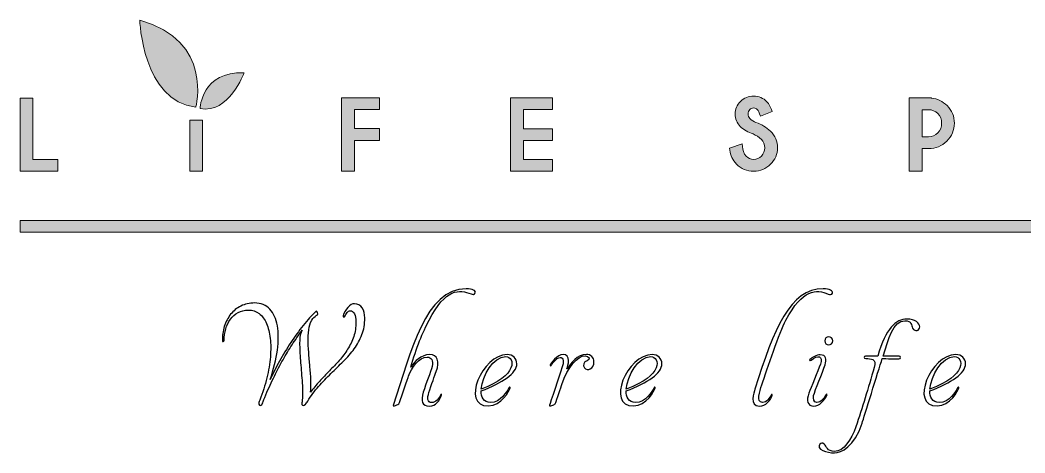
# Model space of a CAD drawing. Header units: millimetres. Extents: x 144517 to 159919, y -31393 to -20504.
# Drawn here: x 158096 to 158797, y -30423 to -30121 of the extents above; entities that cross this region are included whole.
import ezdxf

# ---------------------------------------------------------------- set-up
doc = ezdxf.new("R2010")
doc.units = ezdxf.units.MM
doc.header["$MEASUREMENT"] = 0
doc.layers.add('A - SHEET', color=7, linetype='Continuous', lineweight=9)
doc.layers.add('Layer 1', color=7, linetype='Continuous')

# ---------------------------------------------------------------- blocks, each defined once
blk = doc.blocks.new('agdsggad')
h = blk.add_hatch(color=3)
h.dxf.hatch_style = 1
edge = h.paths.add_edge_path()
edge.add_spline(control_points=[(213.29, 343.19), (212.69, 343.4), (212.07, 343.59), (211.43, 343.77), (211.43, 343.77), (212.22, 321.28), (226.99, 319.52)], knot_values=[0.968741, 0.968741, 0.968741, 0.968741, 1, 1, 1, 2, 2, 2, 2], degree=3, periodic=0)
edge.add_spline(control_points=[(226.99, 319.52), (226.99, 319.52), (227.07, 319.8), (227.17, 320.32)], knot_values=[0, 0, 0, 0, 0.125007, 0.125007, 0.125007, 0.125007], degree=3, periodic=0)
edge.add_spline(control_points=[(227.17, 320.32), (227.27, 320.84), (227.39, 321.58), (227.47, 322.5)], knot_values=[0.125007, 0.125007, 0.125007, 0.125007, 0.250005, 0.250005, 0.250005, 0.250005], degree=3, periodic=0)
edge.add_spline(control_points=[(227.47, 322.5), (227.51, 322.95), (227.54, 323.45), (227.55, 323.98)], knot_values=[0.250005, 0.250005, 0.250005, 0.250005, 0.312504, 0.312504, 0.312504, 0.312504], degree=3, periodic=0)
edge.add_spline(control_points=[(227.55, 323.98), (227.57, 325.05), (227.52, 326.25), (227.34, 327.52)], knot_values=[0.312504, 0.312504, 0.312504, 0.312504, 0.437501, 0.437501, 0.437501, 0.437501], degree=3, periodic=0)
edge.add_spline(control_points=[(227.34, 327.52), (227.2, 328.48), (227, 329.48), (226.69, 330.49)], knot_values=[0.437501, 0.437501, 0.437501, 0.437501, 0.531249, 0.531249, 0.531249, 0.531249], degree=3, periodic=0)
edge.add_spline(control_points=[(226.69, 330.49), (226.48, 331.17), (226.23, 331.86), (225.93, 332.54)], knot_values=[0.531249, 0.531249, 0.531249, 0.531249, 0.593748, 0.593748, 0.593748, 0.593748], degree=3, periodic=0)
edge.add_spline(control_points=[(225.93, 332.54), (225.63, 333.22), (225.28, 333.91), (224.86, 334.59)], knot_values=[0.593748, 0.593748, 0.593748, 0.593748, 0.656247, 0.656247, 0.656247, 0.656247], degree=3, periodic=0)
edge.add_spline(control_points=[(224.86, 334.59), (224.45, 335.26), (223.98, 335.93), (223.44, 336.58)], knot_values=[0.656247, 0.656247, 0.656247, 0.656247, 0.718746, 0.718746, 0.718746, 0.718746], degree=3, periodic=0)
edge.add_spline(control_points=[(223.44, 336.58), (222.9, 337.24), (222.3, 337.88), (221.62, 338.49)], knot_values=[0.718746, 0.718746, 0.718746, 0.718746, 0.781244, 0.781244, 0.781244, 0.781244], degree=3, periodic=0)
edge.add_spline(control_points=[(221.62, 338.49), (220.94, 339.11), (220.18, 339.7), (219.35, 340.26)], knot_values=[0.781244, 0.781244, 0.781244, 0.781244, 0.843743, 0.843743, 0.843743, 0.843743], degree=3, periodic=0)
edge.add_spline(control_points=[(219.35, 340.26), (218.51, 340.82), (217.6, 341.35), (216.59, 341.84)], knot_values=[0.843743, 0.843743, 0.843743, 0.843743, 0.906242, 0.906242, 0.906242, 0.906242], degree=3, periodic=0)
edge.add_spline(control_points=[(216.59, 341.84), (215.58, 342.33), (214.48, 342.79), (213.29, 343.19)], knot_values=[0.906242, 0.906242, 0.906242, 0.906242, 0.968741, 0.968741, 0.968741, 0.968741], degree=3, periodic=0)
edge = h.paths.add_edge_path()
edge.add_spline(control_points=[(232.95, 327.44), (232.56, 327.19), (232.2, 326.92), (231.87, 326.64)], knot_values=[0.656247, 0.656247, 0.656247, 0.656247, 0.718746, 0.718746, 0.718746, 0.718746], degree=3, periodic=0)
edge.add_spline(control_points=[(231.87, 326.64), (231.54, 326.36), (231.24, 326.07), (230.96, 325.76)], knot_values=[0.593748, 0.593748, 0.593748, 0.593748, 0.656247, 0.656247, 0.656247, 0.656247], degree=3, periodic=0)
edge.add_spline(control_points=[(230.96, 325.76), (230.69, 325.46), (230.44, 325.15), (230.22, 324.83)], knot_values=[0.531249, 0.531249, 0.531249, 0.531249, 0.593748, 0.593748, 0.593748, 0.593748], degree=3, periodic=0)
edge.add_spline(control_points=[(230.22, 324.83), (229.89, 324.36), (229.61, 323.87), (229.37, 323.4)], knot_values=[0.437501, 0.437501, 0.437501, 0.437501, 0.531249, 0.531249, 0.531249, 0.531249], degree=3, periodic=0)
edge.add_spline(control_points=[(229.37, 323.4), (229.06, 322.77), (228.83, 322.15), (228.66, 321.59)], knot_values=[0.312504, 0.312504, 0.312504, 0.312504, 0.437501, 0.437501, 0.437501, 0.437501], degree=3, periodic=0)
edge.add_spline(control_points=[(228.66, 321.59), (228.57, 321.32), (228.5, 321.05), (228.44, 320.81)], knot_values=[0.250005, 0.250005, 0.250005, 0.250005, 0.312504, 0.312504, 0.312504, 0.312504], degree=3, periodic=0)
edge.add_spline(control_points=[(228.44, 320.81), (228.33, 320.32), (228.26, 319.92), (228.22, 319.63)], knot_values=[0.125007, 0.125007, 0.125007, 0.125007, 0.250005, 0.250005, 0.250005, 0.250005], degree=3, periodic=0)
edge.add_spline(control_points=[(228.22, 319.63), (228.19, 319.34), (228.18, 319.18), (228.18, 319.18)], knot_values=[0, 0, 0, 0, 0.125007, 0.125007, 0.125007, 0.125007], degree=3, periodic=0)
edge.add_spline(control_points=[(228.18, 319.18), (236.16, 317.56), (240.43, 329.11), (240.43, 329.11), (240.06, 329.13), (239.71, 329.14), (239.36, 329.13)], knot_values=[0.968741, 0.968741, 0.968741, 0.968741, 1.968741, 1.968741, 1.968741, 2, 2, 2, 2], degree=3, periodic=0)
edge.add_spline(control_points=[(239.36, 329.13), (238.67, 329.13), (238.02, 329.08), (237.41, 329)], knot_values=[0.906242, 0.906242, 0.906242, 0.906242, 0.968741, 0.968741, 0.968741, 0.968741], degree=3, periodic=0)
edge.add_spline(control_points=[(237.41, 329), (236.81, 328.91), (236.24, 328.79), (235.71, 328.65)], knot_values=[0.843743, 0.843743, 0.843743, 0.843743, 0.906242, 0.906242, 0.906242, 0.906242], degree=3, periodic=0)
edge.add_spline(control_points=[(235.71, 328.65), (235.18, 328.5), (234.69, 328.32), (234.23, 328.12)], knot_values=[0.781244, 0.781244, 0.781244, 0.781244, 0.843743, 0.843743, 0.843743, 0.843743], degree=3, periodic=0)
edge.add_spline(control_points=[(234.23, 328.12), (233.77, 327.91), (233.34, 327.68), (232.95, 327.44)], knot_values=[0.718746, 0.718746, 0.718746, 0.718746, 0.781244, 0.781244, 0.781244, 0.781244], degree=3, periodic=0)
at = {"layer": 'Layer 1', "true_color": 0x404041}
for points in [[(181.75, 305), (188.65, 305), (188.65, 301.77), (178.2, 301.77), (178.2, 322.1), (181.75, 322.1)], [(271.09, 318.87), (271.09, 313.59), (277.99, 313.59), (277.99, 310.32), (271.09, 310.32), (271.09, 301.77), (267.51, 301.77), (267.51, 322.14), (277.99, 322.14), (277.99, 318.87)], [(318.01, 318.87), (318.01, 313.55), (326.05, 313.55), (326.05, 310.32), (318.01, 310.32), (318.01, 305), (326.05, 305), (326.05, 301.77), (314.46, 301.77), (314.46, 322.11), (326.05, 322.11), (326.05, 318.87)], [(228.86, 301.77), (225.31, 301.77), (225.31, 315.98), (228.86, 315.98)], [(632.5, 284.77), (178.2, 284.77), (178.2, 288.07), (632.5, 288.07)]]:
    blk.add_hatch(color=250, dxfattribs=at).paths.add_polyline_path(points)
h = blk.add_hatch(color=250, dxfattribs=at)
edge = h.paths.add_edge_path()
edge.add_spline(control_points=[(379.85, 305.94), (379.17, 306.61), (378.93, 307.72), (378.83, 308.63)], knot_values=[24, 24, 24, 24, 25, 25, 25, 25], degree=3, periodic=0)
edge.add_spline(control_points=[(378.83, 308.63), (378.83, 308.63), (378.76, 309.39), (378.76, 309.39), (378.76, 309.39), (377.88, 309.08), (377.01, 308.76)], knot_values=[22.5, 22.5, 22.5, 22.5, 23.5, 23.5, 23.5, 24, 24, 24, 24], degree=3, periodic=0)
edge.add_spline(control_points=[(377.01, 308.76), (376.13, 308.44), (375.26, 308.12), (375.26, 308.12), (375.26, 308.12), (375.27, 308), (375.29, 307.88)], knot_values=[21.5, 21.5, 21.5, 21.5, 22, 22, 22, 22.5, 22.5, 22.5, 22.5], degree=3, periodic=0)
edge.add_spline(control_points=[(375.29, 307.88), (375.31, 307.76), (375.33, 307.64), (375.33, 307.64), (375.54, 306.15), (376.13, 304.82), (377.2, 303.75)], knot_values=[20, 20, 20, 20, 20.5, 20.5, 20.5, 21.5, 21.5, 21.5, 21.5], degree=3, periodic=0)
edge.add_spline(control_points=[(377.2, 303.75), (378.51, 302.43), (380.1, 301.77), (381.96, 301.77)], knot_values=[19, 19, 19, 19, 20, 20, 20, 20], degree=3, periodic=0)
edge.add_spline(control_points=[(381.96, 301.77), (383.79, 301.77), (385.39, 302.4), (386.69, 303.7)], knot_values=[18, 18, 18, 18, 19, 19, 19, 19], degree=3, periodic=0)
edge.add_spline(control_points=[(386.69, 303.7), (387.95, 304.96), (388.61, 306.49), (388.61, 308.28)], knot_values=[17, 17, 17, 17, 18, 18, 18, 18], degree=3, periodic=0)
edge.add_spline(control_points=[(388.61, 308.28), (388.61, 310.07), (387.93, 311.6), (386.67, 312.86)], knot_values=[16, 16, 16, 16, 17, 17, 17, 17], degree=3, periodic=0)
edge.add_spline(control_points=[(386.67, 312.86), (385.52, 314), (384.15, 314.79), (382.62, 315.29)], knot_values=[15, 15, 15, 15, 16, 16, 16, 16], degree=3, periodic=0)
edge.add_spline(control_points=[(380.92, 316.39), (380.59, 316.74), (380.44, 317.15), (380.44, 317.64)], knot_values=[13, 13, 13, 13, 14, 14, 14, 14], degree=3, periodic=0)
edge.add_spline(control_points=[(380.44, 317.64), (380.44, 318.12), (380.57, 318.53), (380.91, 318.87)], knot_values=[12, 12, 12, 12, 13, 13, 13, 13], degree=3, periodic=0)
edge.add_spline(control_points=[(381.96, 319.34), (382.39, 319.34), (382.73, 319.15), (383.03, 318.85)], knot_values=[10, 10, 10, 10, 11, 11, 11, 11], degree=3, periodic=0)
edge.add_spline(control_points=[(383.03, 318.85), (383.25, 318.63), (383.51, 317.95), (383.62, 317.66)], knot_values=[9, 9, 9, 9, 10, 10, 10, 10], degree=3, periodic=0)
edge.add_spline(control_points=[(383.62, 317.66), (383.62, 317.66), (383.83, 317.09), (383.83, 317.09), (383.83, 317.09), (384.64, 317.41), (385.45, 317.73)], knot_values=[7.5, 7.5, 7.5, 7.5, 8.5, 8.5, 8.5, 9, 9, 9, 9], degree=3, periodic=0)
edge.add_spline(control_points=[(385.45, 317.73), (386.27, 318.04), (387.08, 318.36), (387.08, 318.36), (387.08, 318.36), (387.04, 318.49), (386.99, 318.62)], knot_values=[6.5, 6.5, 6.5, 6.5, 7, 7, 7, 7.5, 7.5, 7.5, 7.5], degree=3, periodic=0)
edge.add_spline(control_points=[(386.99, 318.62), (386.95, 318.76), (386.91, 318.89), (386.91, 318.89), (386.65, 319.7), (386.26, 320.48), (385.65, 321.08)], knot_values=[5, 5, 5, 5, 5.5, 5.5, 5.5, 6.5, 6.5, 6.5, 6.5], degree=3, periodic=0)
edge.add_spline(control_points=[(385.65, 321.08), (384.63, 322.09), (383.39, 322.61), (381.96, 322.61)], knot_values=[4, 4, 4, 4, 5, 5, 5, 5], degree=3, periodic=0)
edge.add_spline(control_points=[(381.96, 322.61), (380.54, 322.61), (379.3, 322.12), (378.3, 321.11)], knot_values=[3, 3, 3, 3, 4, 4, 4, 4], degree=3, periodic=0)
edge.add_spline(control_points=[(378.3, 321.11), (377.35, 320.15), (376.83, 319), (376.83, 317.64)], knot_values=[2, 2, 2, 2, 3, 3, 3, 3], degree=3, periodic=0)
edge.add_spline(control_points=[(376.83, 317.64), (376.83, 316.3), (377.31, 315.14), (378.26, 314.19)], knot_values=[1, 1, 1, 1, 2, 2, 2, 2], degree=3, periodic=0)
edge.add_spline(control_points=[(378.26, 314.19), (379.24, 313.21), (380.48, 312.55), (381.79, 312.12)], knot_values=[0, 0, 0, 0, 1, 1, 1, 1], degree=3, periodic=0)
edge.add_spline(control_points=[(381.79, 312.12), (382.67, 311.75), (383.46, 311.24), (384.14, 310.56)], knot_values=[29, 29, 29, 29, 30, 30, 30, 30], degree=3, periodic=0)
edge.add_spline(control_points=[(384.14, 310.56), (384.77, 309.93), (385.05, 309.16), (385.05, 308.28)], knot_values=[28, 28, 28, 28, 29, 29, 29, 29], degree=3, periodic=0)
edge.add_spline(control_points=[(385.05, 308.28), (385.05, 307.37), (384.76, 306.61), (384.12, 305.97)], knot_values=[27, 27, 27, 27, 28, 28, 28, 28], degree=3, periodic=0)
edge.add_spline(control_points=[(384.12, 305.97), (383.52, 305.37), (382.82, 305.05), (381.96, 305.05)], knot_values=[26, 26, 26, 26, 27, 27, 27, 27], degree=3, periodic=0)
edge.add_spline(control_points=[(381.96, 305.05), (381.13, 305.05), (380.44, 305.35), (379.85, 305.94)], knot_values=[25, 25, 25, 25, 26, 26, 26, 26], degree=3, periodic=0)
h = blk.add_hatch(color=250, dxfattribs=at)
edge = h.paths.add_edge_path()
edge.add_spline(control_points=[(428.76, 308.05), (428.76, 308.05), (428.76, 301.77), (428.76, 301.77), (428.76, 301.77), (425.2, 301.77), (425.2, 301.77), (425.2, 301.77), (425.2, 322.11), (425.2, 322.11), (425.2, 322.11), (431.31, 322.11), (431.31, 322.11), (431.31, 322.11), (431.34, 322.1), (431.34, 322.1), (433.02, 321.88), (434.49, 321.19), (435.69, 319.99), (437.03, 318.64), (437.73, 317), (437.73, 315.09), (437.73, 313.16), (437.02, 311.51), (435.66, 310.14), (434.26, 308.73), (432.54, 308.05), (430.56, 308.05), (430.56, 308.05), (428.76, 308.05), (428.76, 308.05)], knot_values=[0, 0, 0, 0, 1, 1, 1, 2, 2, 2, 3, 3, 3, 4, 4, 4, 5, 5, 5, 6, 6, 6, 7, 7, 7, 8, 8, 8, 9, 9, 9, 10, 10, 10, 10], degree=3, periodic=0)
edge = h.paths.add_edge_path()
edge.add_spline(control_points=[(428.76, 318.86), (428.76, 318.86), (428.76, 311.3), (428.76, 311.3), (428.76, 311.3), (430.56, 311.3), (430.56, 311.3), (431.56, 311.3), (432.39, 311.68), (433.09, 312.38), (433.85, 313.13), (434.18, 314.03), (434.18, 315.09), (434.18, 316.14), (433.85, 317.04), (433.09, 317.78), (432.39, 318.48), (431.56, 318.86), (430.56, 318.86), (430.56, 318.86), (428.76, 318.86), (428.76, 318.86)], knot_values=[0, 0, 0, 0, 1, 1, 1, 2, 2, 2, 3, 3, 3, 4, 4, 4, 5, 5, 5, 6, 6, 6, 7, 7, 7, 7], degree=3, periodic=0)
at = {"layer": 'Layer 1', "lineweight": 0}
for points in [[(181.75, 305), (188.65, 305), (188.65, 301.77), (178.2, 301.77), (178.2, 322.1), (181.75, 322.1), (181.75, 305)], [(271.09, 318.87), (271.09, 313.59), (277.99, 313.59), (277.99, 310.32), (271.09, 310.32), (271.09, 301.77), (267.51, 301.77), (267.51, 322.14), (277.99, 322.14), (277.99, 318.87), (271.09, 318.87)], [(318.01, 318.87), (318.01, 313.55), (326.05, 313.55), (326.05, 310.32), (318.01, 310.32), (318.01, 305), (326.05, 305), (326.05, 301.77), (314.46, 301.77), (314.46, 322.11), (326.05, 322.11), (326.05, 318.87), (318.01, 318.87)], [(228.86, 301.77), (225.31, 301.77), (225.31, 315.98), (228.86, 315.98), (228.86, 301.77)], [(632.5, 284.77), (178.2, 284.77), (178.2, 288.07), (632.5, 288.07), (632.5, 284.77)]]:
    blk.add_lwpolyline(points, dxfattribs=at)
for points, knots in [([(226.99, 319.52), (226.99, 319.52), (232.1, 338.01), (211.43, 343.77), (211.43, 343.77), (212.22, 321.28), (226.99, 319.52)], [0, 0, 0, 0, 1, 1, 1, 2, 2, 2, 2]), ([(228.18, 319.18), (228.18, 319.18), (228.7, 329.66), (240.43, 329.11), (240.43, 329.11), (236.16, 317.56), (228.18, 319.18)], [0, 0, 0, 0, 1, 1, 1, 2, 2, 2, 2]), ([(381.79, 312.12), (380.48, 312.55), (379.24, 313.21), (378.26, 314.19), (377.31, 315.14), (376.83, 316.3), (376.83, 317.64), (376.83, 319), (377.35, 320.15), (378.3, 321.11), (379.3, 322.12), (380.54, 322.61), (381.96, 322.61), (383.39, 322.61), (384.63, 322.09), (385.65, 321.08), (386.26, 320.48), (386.65, 319.7), (386.91, 318.89), (386.91, 318.89), (387.08, 318.36), (387.08, 318.36), (387.08, 318.36), (383.83, 317.09), (383.83, 317.09), (383.83, 317.09), (383.62, 317.66), (383.62, 317.66), (383.51, 317.95), (383.25, 318.63), (383.03, 318.85), (382.73, 319.15), (382.39, 319.34), (381.96, 319.34), (381.54, 319.34), (381.2, 319.16), (380.91, 318.87), (380.57, 318.53), (380.44, 318.12), (380.44, 317.64), (380.44, 317.15), (380.59, 316.74), (380.92, 316.39), (381.4, 315.93), (382.02, 315.57), (382.62, 315.29), (384.15, 314.79), (385.52, 314), (386.67, 312.86), (387.93, 311.6), (388.61, 310.07), (388.61, 308.28), (388.61, 306.49), (387.95, 304.96), (386.69, 303.7), (385.39, 302.4), (383.79, 301.77), (381.96, 301.77), (380.1, 301.77), (378.51, 302.43), (377.2, 303.75), (376.13, 304.82), (375.54, 306.15), (375.33, 307.64), (375.33, 307.64), (375.26, 308.12), (375.26, 308.12), (375.26, 308.12), (378.76, 309.39), (378.76, 309.39), (378.76, 309.39), (378.83, 308.63), (378.83, 308.63), (378.93, 307.72), (379.17, 306.61), (379.85, 305.94), (380.44, 305.35), (381.13, 305.05), (381.96, 305.05), (382.82, 305.05), (383.52, 305.37), (384.12, 305.97), (384.76, 306.61), (385.05, 307.37), (385.05, 308.28), (385.05, 309.16), (384.77, 309.93), (384.14, 310.56), (383.46, 311.24), (382.67, 311.75), (381.79, 312.12)], [0, 0, 0, 0, 1, 1, 1, 2, 2, 2, 3, 3, 3, 4, 4, 4, 5, 5, 5, 6, 6, 6, 7, 7, 7, 8, 8, 8, 9, 9, 9, 10, 10, 10, 11, 11, 11, 12, 12, 12, 13, 13, 13, 14, 14, 14, 15, 15, 15, 16, 16, 16, 17, 17, 17, 18, 18, 18, 19, 19, 19, 20, 20, 20, 21, 21, 21, 22, 22, 22, 23, 23, 23, 24, 24, 24, 25, 25, 25, 26, 26, 26, 27, 27, 27, 28, 28, 28, 29, 29, 29, 30, 30, 30, 30]), ([(428.76, 308.05), (428.76, 308.05), (428.76, 301.77), (428.76, 301.77), (428.76, 301.77), (425.2, 301.77), (425.2, 301.77), (425.2, 301.77), (425.2, 322.11), (425.2, 322.11), (425.2, 322.11), (431.31, 322.11), (431.31, 322.11), (431.31, 322.11), (431.34, 322.1), (431.34, 322.1), (433.02, 321.88), (434.49, 321.19), (435.69, 319.99), (437.03, 318.64), (437.73, 317), (437.73, 315.09), (437.73, 313.16), (437.02, 311.51), (435.66, 310.14), (434.26, 308.73), (432.54, 308.05), (430.56, 308.05), (430.56, 308.05), (428.76, 308.05), (428.76, 308.05)], [0, 0, 0, 0, 1, 1, 1, 2, 2, 2, 3, 3, 3, 4, 4, 4, 5, 5, 5, 6, 6, 6, 7, 7, 7, 8, 8, 8, 9, 9, 9, 10, 10, 10, 10]), ([(428.76, 318.86), (428.76, 318.86), (428.76, 311.3), (428.76, 311.3), (428.76, 311.3), (430.56, 311.3), (430.56, 311.3), (431.56, 311.3), (432.39, 311.68), (433.09, 312.38), (433.85, 313.13), (434.18, 314.03), (434.18, 315.09), (434.18, 316.14), (433.85, 317.04), (433.09, 317.78), (432.39, 318.48), (431.56, 318.86), (430.56, 318.86), (430.56, 318.86), (428.76, 318.86), (428.76, 318.86)], [0, 0, 0, 0, 1, 1, 1, 2, 2, 2, 3, 3, 3, 4, 4, 4, 5, 5, 5, 6, 6, 6, 7, 7, 7, 7])]:
    blk.add_open_spline(points, degree=3, knots=knots, dxfattribs=at)
at = {"layer": 'Layer 1', "color": 250, "lineweight": 30, "true_color": 0x404041}
for points, knots in [([(281.85, 236.64), (286.77, 251.78), (290.89, 269.06), (302.1, 269.06), (303.88, 269.06), (304.87, 268.54), (304.65, 267.9), (304.49, 267.41), (303.91, 267.44), (303.47, 267.63), (300.29, 269), (296.38, 269.14), (291.8, 260.35), (290.09, 257.05), (288.23, 252.58), (286.74, 247.27), (286.74, 247.27), (286.83, 247.25), (286.83, 247.25), (287.79, 248.92), (289.57, 250.76), (292.02, 250.76), (294.08, 250.76), (294.9, 248.89), (293.8, 246.06), (293.42, 245.13), (292.46, 242.27), (291.77, 240.21), (291.28, 238.73), (291.28, 237.41), (292.51, 237.41), (293.61, 237.41), (294.6, 238.51), (295.07, 239.69), (295.15, 239.83), (295.37, 239.75), (295.29, 239.56), (294.85, 238.1), (293.67, 236.42), (291.91, 236.42), (289.9, 236.42), (289.46, 237.88), (290.2, 240.32), (290.95, 242.85), (292.26, 245.87), (292.62, 247.49), (293.01, 249.09), (292.43, 250.05), (291.3, 250.05), (289.05, 250.05), (286.85, 247.11), (286.08, 244.75), (285.92, 244.22), (284.24, 239.22), (283.58, 237.44), (283.47, 237.14), (283.28, 237), (283.12, 236.92), (282.87, 236.81), (282.13, 236.48), (282.05, 236.45), (281.94, 236.42), (281.8, 236.53), (281.85, 236.64)], [0, 0, 0, 0, 1, 1, 1, 2, 2, 2, 3, 3, 3, 4, 4, 4, 5, 5, 5, 6, 6, 6, 7, 7, 7, 8, 8, 8, 9, 9, 9, 10, 10, 10, 11, 11, 11, 12, 12, 12, 13, 13, 13, 14, 14, 14, 15, 15, 15, 16, 16, 16, 17, 17, 17, 18, 18, 18, 19, 19, 19, 20, 20, 20, 21, 21, 21, 21]), ([(281.85, 236.64), (286.77, 251.78), (290.89, 269.06), (302.1, 269.06), (303.88, 269.06), (304.87, 268.54), (304.65, 267.9), (304.49, 267.41), (303.91, 267.44), (303.47, 267.63), (300.29, 269), (296.38, 269.14), (291.8, 260.35), (290.09, 257.05), (288.23, 252.58), (286.74, 247.27), (286.74, 247.27), (286.83, 247.25), (286.83, 247.25), (287.79, 248.92), (289.57, 250.76), (292.02, 250.76), (294.08, 250.76), (294.9, 248.89), (293.8, 246.06), (293.42, 245.13), (292.46, 242.27), (291.77, 240.21), (291.28, 238.73), (291.28, 237.41), (292.51, 237.41), (293.61, 237.41), (294.6, 238.51), (295.07, 239.69), (295.15, 239.83), (295.37, 239.75), (295.29, 239.56), (294.85, 238.1), (293.67, 236.42), (291.91, 236.42), (289.9, 236.42), (289.46, 237.88), (290.2, 240.32), (290.95, 242.85), (292.26, 245.87), (292.62, 247.49), (293.01, 249.09), (292.43, 250.05), (291.3, 250.05), (289.05, 250.05), (286.85, 247.11), (286.08, 244.75), (285.92, 244.22), (284.24, 239.22), (283.58, 237.44), (283.47, 237.14), (283.28, 237), (283.12, 236.92), (282.87, 236.81), (282.13, 236.48), (282.05, 236.45), (281.94, 236.42), (281.8, 236.53), (281.85, 236.64)], [0, 0, 0, 0, 1, 1, 1, 2, 2, 2, 3, 3, 3, 4, 4, 4, 5, 5, 5, 6, 6, 6, 7, 7, 7, 8, 8, 8, 9, 9, 9, 10, 10, 10, 11, 11, 11, 12, 12, 12, 13, 13, 13, 14, 14, 14, 15, 15, 15, 16, 16, 16, 17, 17, 17, 18, 18, 18, 19, 19, 19, 20, 20, 20, 21, 21, 21, 21]), ([(401.26, 269.06), (403.04, 269.06), (404.06, 268.51), (403.84, 267.88), (403.68, 267.41), (403.1, 267.41), (402.66, 267.6), (399.44, 269), (395.54, 269.11), (390.93, 260.32), (389.17, 256.97), (385.68, 246.83), (384.23, 242.33), (383.65, 240.54), (382.58, 237.47), (384.45, 237.47), (385.57, 237.47), (386.4, 238.68), (386.92, 239.64), (387, 239.77), (387.19, 239.75), (387.14, 239.53), (386.64, 238.04), (385.27, 236.42), (383.6, 236.42), (380.66, 236.42), (382.06, 240.3), (382.3, 241.18), (387.58, 258.01), (392.11, 269.06), (401.26, 269.06)], [0, 0, 0, 0, 1, 1, 1, 2, 2, 2, 3, 3, 3, 4, 4, 4, 5, 5, 5, 6, 6, 6, 7, 7, 7, 8, 8, 8, 9, 9, 9, 10, 10, 10, 10]), ([(401.26, 269.06), (403.04, 269.06), (404.06, 268.51), (403.84, 267.88), (403.68, 267.41), (403.1, 267.41), (402.66, 267.6), (399.44, 269), (395.54, 269.11), (390.93, 260.32), (389.17, 256.97), (385.68, 246.83), (384.23, 242.33), (383.65, 240.54), (382.58, 237.47), (384.45, 237.47), (385.57, 237.47), (386.4, 238.68), (386.92, 239.64), (387, 239.77), (387.19, 239.75), (387.14, 239.53), (386.64, 238.04), (385.27, 236.42), (383.6, 236.42), (380.66, 236.42), (382.06, 240.3), (382.3, 241.18), (387.58, 258.01), (392.11, 269.06), (401.26, 269.06)], [0, 0, 0, 0, 1, 1, 1, 2, 2, 2, 3, 3, 3, 4, 4, 4, 5, 5, 5, 6, 6, 6, 7, 7, 7, 8, 8, 8, 9, 9, 9, 10, 10, 10, 10]), ([(256.6, 238.14), (256.72, 239.84), (256.69, 241.65), (256.53, 243.57), (256.37, 245.48), (256.22, 247.34), (256.07, 249.15), (255.93, 250.95), (255.85, 252.59), (255.85, 254.07), (255.85, 255.55), (256.09, 256.71), (256.56, 257.56), (255.56, 256.19), (254.63, 254.83), (253.77, 253.5), (252.9, 252.16), (252.06, 250.78), (251.24, 249.34), (250.42, 247.91), (249.62, 246.39), (248.84, 244.8), (248.07, 243.2), (247.27, 241.46), (246.45, 239.59), (246.01, 238.56), (245.72, 237.81), (245.59, 237.35), (245.46, 236.88), (245.26, 236.64), (245, 236.64), (244.76, 236.64), (244.61, 236.75), (244.54, 236.97), (244.46, 237.19), (244.54, 237.58), (244.78, 238.14), (245.6, 240.19), (246.26, 242.24), (246.76, 244.29), (247.25, 246.34), (247.58, 248.29), (247.72, 250.14), (247.87, 251.98), (247.85, 253.7), (247.68, 255.28), (247.5, 256.86), (247.16, 258.24), (246.65, 259.41), (246.13, 260.58), (245.46, 261.5), (244.62, 262.16), (243.79, 262.81), (242.8, 263.14), (241.66, 263.14), (240.54, 263.14), (239.57, 262.91), (238.73, 262.44), (237.9, 261.97), (237.2, 261.35), (236.63, 260.57), (236.05, 259.8), (235.62, 258.9), (235.33, 257.89), (235.04, 256.88), (234.89, 255.82), (234.89, 254.71), (234.83, 254.53), (234.74, 254.43), (234.6, 254.4), (234.47, 254.37), (234.41, 254.43), (234.41, 254.57), (234.35, 255.98), (234.52, 257.32), (234.93, 258.6), (235.34, 259.87), (235.93, 260.99), (236.69, 261.96), (237.45, 262.92), (238.4, 263.69), (239.53, 264.27), (240.65, 264.84), (241.92, 265.12), (243.33, 265.12), (245.14, 265.12), (246.57, 264.55), (247.61, 263.41), (248.65, 262.27), (249.34, 260.72), (249.68, 258.77), (250.01, 256.82), (250.01, 254.56), (249.66, 251.98), (249.3, 249.4), (248.63, 246.68), (247.63, 243.81), (248.43, 245.48), (249.3, 247.19), (250.27, 248.95), (251.24, 250.71), (252.27, 252.42), (253.37, 254.09), (254.47, 255.76), (255.62, 257.35), (256.82, 258.86), (258.02, 260.37), (259.24, 261.69), (260.47, 262.84), (260.61, 262.89), (260.73, 262.78), (260.82, 262.49), (260.91, 262.19), (260.89, 261.96), (260.78, 261.78), (260.31, 261.58), (259.9, 261.25), (259.55, 260.81), (259.05, 260.17), (258.7, 259.36), (258.51, 258.38), (258.32, 257.39), (258.22, 256.31), (258.2, 255.12), (258.19, 253.94), (258.24, 252.69), (258.36, 251.39), (258.48, 250.08), (258.59, 248.78), (258.71, 247.48), (258.83, 246.17), (258.91, 244.91), (258.97, 243.67), (259.03, 242.44), (259, 241.32), (258.89, 240.29), (259.62, 241.35), (260.44, 242.36), (261.35, 243.32), (262.25, 244.29), (263.18, 245.26), (264.12, 246.22), (265.05, 247.19), (265.96, 248.16), (266.84, 249.15), (267.72, 250.13), (268.5, 251.17), (269.19, 252.27), (269.88, 253.37), (270.44, 254.54), (270.86, 255.78), (271.29, 257.03), (271.5, 258.38), (271.5, 259.85), (271.5, 260.81), (271.36, 261.58), (271.08, 262.13), (270.8, 262.69), (270.41, 262.97), (269.92, 262.97), (269.56, 262.97), (269.26, 262.79), (269.02, 262.44), (268.77, 262.09), (268.52, 261.69), (268.29, 261.25), (268.2, 261.2), (268.12, 261.2), (268.03, 261.25), (267.94, 261.31), (267.9, 261.41), (267.9, 261.56), (268.22, 262.44), (268.68, 263.22), (269.28, 263.89), (269.88, 264.57), (270.47, 264.9), (271.06, 264.9), (272.03, 264.9), (272.75, 264.52), (273.23, 263.76), (273.72, 263), (273.96, 262.06), (273.96, 260.95), (273.96, 259.25), (273.69, 257.7), (273.15, 256.31), (272.6, 254.92), (271.89, 253.61), (271.02, 252.4), (270.14, 251.18), (269.13, 250.02), (268, 248.9), (266.88, 247.79), (265.73, 246.66), (264.56, 245.52), (263.38, 244.38), (262.23, 243.18), (261.11, 241.92), (259.98, 240.66), (258.97, 239.28), (258.09, 237.79), (257.86, 237.43), (257.65, 237.16), (257.46, 236.95), (257.27, 236.75), (257.05, 236.64), (256.82, 236.64), (256.67, 236.64), (256.58, 236.69), (256.53, 236.77), (256.49, 236.86), (256.47, 236.98), (256.47, 237.13), (256.47, 237.27), (256.49, 237.43), (256.53, 237.61), (256.58, 237.79), (256.6, 237.96), (256.6, 238.14)], [0, 0, 0, 0, 1, 1, 1, 2, 2, 2, 3, 3, 3, 4, 4, 4, 5, 5, 5, 6, 6, 6, 7, 7, 7, 8, 8, 8, 9, 9, 9, 10, 10, 10, 11, 11, 11, 12, 12, 12, 13, 13, 13, 14, 14, 14, 15, 15, 15, 16, 16, 16, 17, 17, 17, 18, 18, 18, 19, 19, 19, 20, 20, 20, 21, 21, 21, 22, 22, 22, 23, 23, 23, 24, 24, 24, 25, 25, 25, 26, 26, 26, 27, 27, 27, 28, 28, 28, 29, 29, 29, 30, 30, 30, 31, 31, 31, 32, 32, 32, 33, 33, 33, 34, 34, 34, 35, 35, 35, 36, 36, 36, 37, 37, 37, 38, 38, 38, 39, 39, 39, 40, 40, 40, 41, 41, 41, 42, 42, 42, 43, 43, 43, 44, 44, 44, 45, 45, 45, 46, 46, 46, 47, 47, 47, 48, 48, 48, 49, 49, 49, 50, 50, 50, 51, 51, 51, 52, 52, 52, 53, 53, 53, 54, 54, 54, 55, 55, 55, 56, 56, 56, 57, 57, 57, 58, 58, 58, 59, 59, 59, 60, 60, 60, 61, 61, 61, 62, 62, 62, 63, 63, 63, 64, 64, 64, 65, 65, 65, 66, 66, 66, 67, 67, 67, 68, 68, 68, 69, 69, 69, 70, 70, 70, 71, 71, 71, 72, 72, 72, 73, 73, 73, 73]), ([(256.6, 238.14), (256.72, 239.84), (256.69, 241.65), (256.53, 243.57), (256.37, 245.48), (256.22, 247.34), (256.07, 249.15), (255.93, 250.95), (255.85, 252.59), (255.85, 254.07), (255.85, 255.55), (256.09, 256.71), (256.56, 257.56), (255.56, 256.19), (254.63, 254.83), (253.77, 253.5), (252.9, 252.16), (252.06, 250.78), (251.24, 249.34), (250.42, 247.91), (249.62, 246.39), (248.84, 244.8), (248.07, 243.2), (247.27, 241.46), (246.45, 239.59), (246.01, 238.56), (245.72, 237.81), (245.59, 237.35), (245.46, 236.88), (245.26, 236.64), (245, 236.64), (244.76, 236.64), (244.61, 236.75), (244.54, 236.97), (244.46, 237.19), (244.54, 237.58), (244.78, 238.14), (245.6, 240.19), (246.26, 242.24), (246.76, 244.29), (247.25, 246.34), (247.58, 248.29), (247.72, 250.14), (247.87, 251.98), (247.85, 253.7), (247.68, 255.28), (247.5, 256.86), (247.16, 258.24), (246.65, 259.41), (246.13, 260.58), (245.46, 261.5), (244.62, 262.16), (243.79, 262.81), (242.8, 263.14), (241.66, 263.14), (240.54, 263.14), (239.57, 262.91), (238.73, 262.44), (237.9, 261.97), (237.2, 261.35), (236.63, 260.57), (236.05, 259.8), (235.62, 258.9), (235.33, 257.89), (235.04, 256.88), (234.89, 255.82), (234.89, 254.71), (234.83, 254.53), (234.74, 254.43), (234.6, 254.4), (234.47, 254.37), (234.41, 254.43), (234.41, 254.57), (234.35, 255.98), (234.52, 257.32), (234.93, 258.6), (235.34, 259.87), (235.93, 260.99), (236.69, 261.96), (237.45, 262.92), (238.4, 263.69), (239.53, 264.27), (240.65, 264.84), (241.92, 265.12), (243.33, 265.12), (245.14, 265.12), (246.57, 264.55), (247.61, 263.41), (248.65, 262.27), (249.34, 260.72), (249.68, 258.77), (250.01, 256.82), (250.01, 254.56), (249.66, 251.98), (249.3, 249.4), (248.63, 246.68), (247.63, 243.81), (248.43, 245.48), (249.3, 247.19), (250.27, 248.95), (251.24, 250.71), (252.27, 252.42), (253.37, 254.09), (254.47, 255.76), (255.62, 257.35), (256.82, 258.86), (258.02, 260.37), (259.24, 261.69), (260.47, 262.84), (260.61, 262.89), (260.73, 262.78), (260.82, 262.49), (260.91, 262.19), (260.89, 261.96), (260.78, 261.78), (260.31, 261.58), (259.9, 261.25), (259.55, 260.81), (259.05, 260.17), (258.7, 259.36), (258.51, 258.38), (258.32, 257.39), (258.22, 256.31), (258.2, 255.12), (258.19, 253.94), (258.24, 252.69), (258.36, 251.39), (258.48, 250.08), (258.59, 248.78), (258.71, 247.48), (258.83, 246.17), (258.91, 244.91), (258.97, 243.67), (259.03, 242.44), (259, 241.32), (258.89, 240.29), (259.62, 241.35), (260.44, 242.36), (261.35, 243.32), (262.25, 244.29), (263.18, 245.26), (264.12, 246.22), (265.05, 247.19), (265.96, 248.16), (266.84, 249.15), (267.72, 250.13), (268.5, 251.17), (269.19, 252.27), (269.88, 253.37), (270.44, 254.54), (270.86, 255.78), (271.29, 257.03), (271.5, 258.38), (271.5, 259.85), (271.5, 260.81), (271.36, 261.58), (271.08, 262.13), (270.8, 262.69), (270.41, 262.97), (269.92, 262.97), (269.56, 262.97), (269.26, 262.79), (269.02, 262.44), (268.77, 262.09), (268.52, 261.69), (268.29, 261.25), (268.2, 261.2), (268.12, 261.2), (268.03, 261.25), (267.94, 261.31), (267.9, 261.41), (267.9, 261.56), (268.22, 262.44), (268.68, 263.22), (269.28, 263.89), (269.88, 264.57), (270.47, 264.9), (271.06, 264.9), (272.03, 264.9), (272.75, 264.52), (273.23, 263.76), (273.72, 263), (273.96, 262.06), (273.96, 260.95), (273.96, 259.25), (273.69, 257.7), (273.15, 256.31), (272.6, 254.92), (271.89, 253.61), (271.02, 252.4), (270.14, 251.18), (269.13, 250.02), (268, 248.9), (266.88, 247.79), (265.73, 246.66), (264.56, 245.52), (263.38, 244.38), (262.23, 243.18), (261.11, 241.92), (259.98, 240.66), (258.97, 239.28), (258.09, 237.79), (257.86, 237.43), (257.65, 237.16), (257.46, 236.95), (257.27, 236.75), (257.05, 236.64), (256.82, 236.64), (256.67, 236.64), (256.58, 236.69), (256.53, 236.77), (256.49, 236.86), (256.47, 236.98), (256.47, 237.13), (256.47, 237.27), (256.49, 237.43), (256.53, 237.61), (256.58, 237.79), (256.6, 237.96), (256.6, 238.14)], [0, 0, 0, 0, 1, 1, 1, 2, 2, 2, 3, 3, 3, 4, 4, 4, 5, 5, 5, 6, 6, 6, 7, 7, 7, 8, 8, 8, 9, 9, 9, 10, 10, 10, 11, 11, 11, 12, 12, 12, 13, 13, 13, 14, 14, 14, 15, 15, 15, 16, 16, 16, 17, 17, 17, 18, 18, 18, 19, 19, 19, 20, 20, 20, 21, 21, 21, 22, 22, 22, 23, 23, 23, 24, 24, 24, 25, 25, 25, 26, 26, 26, 27, 27, 27, 28, 28, 28, 29, 29, 29, 30, 30, 30, 31, 31, 31, 32, 32, 32, 33, 33, 33, 34, 34, 34, 35, 35, 35, 36, 36, 36, 37, 37, 37, 38, 38, 38, 39, 39, 39, 40, 40, 40, 41, 41, 41, 42, 42, 42, 43, 43, 43, 44, 44, 44, 45, 45, 45, 46, 46, 46, 47, 47, 47, 48, 48, 48, 49, 49, 49, 50, 50, 50, 51, 51, 51, 52, 52, 52, 53, 53, 53, 54, 54, 54, 55, 55, 55, 56, 56, 56, 57, 57, 57, 58, 58, 58, 59, 59, 59, 60, 60, 60, 61, 61, 61, 62, 62, 62, 63, 63, 63, 64, 64, 64, 65, 65, 65, 66, 66, 66, 67, 67, 67, 68, 68, 68, 69, 69, 69, 70, 70, 70, 71, 71, 71, 72, 72, 72, 73, 73, 73, 73]), ([(412.11, 231.73), (410.02, 225.16), (406.28, 223.43), (404.39, 223.43), (402.36, 223.43), (399.17, 224.5), (400.38, 225.88), (400.6, 226.09), (401.06, 226.34), (401.56, 225.9), (402.25, 225.27), (402.36, 223.84), (404.47, 223.84), (406.94, 223.84), (409.14, 227.14), (410.35, 230.71), (412.16, 235.98), (413.73, 241.37), (415.49, 247.22), (416.2, 249.69), (414.52, 249.64), (413.12, 249.64), (412.41, 249.64), (412.55, 250.35), (413.07, 250.35), (413.07, 250.35), (416.42, 250.35), (416.42, 250.35), (418.75, 258.12), (421.42, 260.65), (424.55, 260.65), (426.89, 260.65), (428.01, 259.55), (428.09, 258.45), (428.12, 257.9), (427.71, 257.57), (427.35, 257.46), (426.97, 257.38), (426.39, 257.52), (426.14, 258.12), (425.84, 258.92), (425.9, 260.18), (424, 260.18), (420.73, 260.18), (419.41, 254.96), (417.93, 250.35), (417.93, 250.35), (422.35, 250.35), (422.35, 250.35), (422.96, 250.35), (422.88, 249.61), (422.3, 249.61), (421.97, 249.61), (418.48, 249.64), (417.68, 249.64), (416.58, 246.12), (412.6, 233.37), (412.11, 231.73)], [0, 0, 0, 0, 1, 1, 1, 2, 2, 2, 3, 3, 3, 4, 4, 4, 5, 5, 5, 6, 6, 6, 7, 7, 7, 8, 8, 8, 9, 9, 9, 10, 10, 10, 11, 11, 11, 12, 12, 12, 13, 13, 13, 14, 14, 14, 15, 15, 15, 16, 16, 16, 17, 17, 17, 18, 18, 18, 19, 19, 19, 19]), ([(412.11, 231.73), (410.02, 225.16), (406.28, 223.43), (404.39, 223.43), (402.36, 223.43), (399.17, 224.5), (400.38, 225.88), (400.6, 226.09), (401.06, 226.34), (401.56, 225.9), (402.25, 225.27), (402.36, 223.84), (404.47, 223.84), (406.94, 223.84), (409.14, 227.14), (410.35, 230.71), (412.16, 235.98), (413.73, 241.37), (415.49, 247.22), (416.2, 249.69), (414.52, 249.64), (413.12, 249.64), (412.41, 249.64), (412.55, 250.35), (413.07, 250.35), (413.07, 250.35), (416.42, 250.35), (416.42, 250.35), (418.75, 258.12), (421.42, 260.65), (424.55, 260.65), (426.89, 260.65), (428.01, 259.55), (428.09, 258.45), (428.12, 257.9), (427.71, 257.57), (427.35, 257.46), (426.97, 257.38), (426.39, 257.52), (426.14, 258.12), (425.84, 258.92), (425.9, 260.18), (424, 260.18), (420.73, 260.18), (419.41, 254.96), (417.93, 250.35), (417.93, 250.35), (422.35, 250.35), (422.35, 250.35), (422.96, 250.35), (422.88, 249.61), (422.3, 249.61), (421.97, 249.61), (418.48, 249.64), (417.68, 249.64), (416.58, 246.12), (412.6, 233.37), (412.11, 231.73)], [0, 0, 0, 0, 1, 1, 1, 2, 2, 2, 3, 3, 3, 4, 4, 4, 5, 5, 5, 6, 6, 6, 7, 7, 7, 8, 8, 8, 9, 9, 9, 10, 10, 10, 11, 11, 11, 12, 12, 12, 13, 13, 13, 14, 14, 14, 15, 15, 15, 16, 16, 16, 17, 17, 17, 18, 18, 18, 19, 19, 19, 19]), ([(401.7, 254.61), (401.7, 255.21), (402.22, 255.73), (402.82, 255.73), (403.46, 255.73), (403.95, 255.21), (403.95, 254.61), (403.95, 253.98), (403.46, 253.45), (402.82, 253.45), (402.22, 253.45), (401.7, 253.98), (401.7, 254.61)], [0, 0, 0, 0, 1, 1, 1, 2, 2, 2, 3, 3, 3, 4, 4, 4, 4]), ([(401.7, 254.61), (401.7, 255.21), (402.22, 255.73), (402.82, 255.73), (403.46, 255.73), (403.95, 255.21), (403.95, 254.61), (403.95, 253.98), (403.46, 253.45), (402.82, 253.45), (402.22, 253.45), (401.7, 253.98), (401.7, 254.61)], [0, 0, 0, 0, 1, 1, 1, 2, 2, 2, 3, 3, 3, 4, 4, 4, 4]), ([(306.27, 240.68), (306.19, 238.98), (306.93, 237.44), (308.85, 237.44), (311.71, 237.44), (313.47, 240.63), (313.99, 241.53), (314.21, 241.89), (314.4, 241.7), (314.29, 241.4), (314.13, 240.9), (311.99, 236.48), (308.25, 236.48), (300.5, 236.48), (306.57, 250.79), (313.52, 250.79), (315.04, 250.79), (316.19, 249.64), (316.19, 248.24), (316.19, 245.52), (312.26, 242.93), (306.27, 240.68)], [0, 0, 0, 0, 1, 1, 1, 2, 2, 2, 3, 3, 3, 4, 4, 4, 5, 5, 5, 6, 6, 6, 7, 7, 7, 7]), ([(306.27, 240.68), (306.19, 238.98), (306.93, 237.44), (308.85, 237.44), (311.71, 237.44), (313.47, 240.63), (313.99, 241.53), (314.21, 241.89), (314.4, 241.7), (314.29, 241.4), (314.13, 240.9), (311.99, 236.48), (308.25, 236.48), (300.5, 236.48), (306.57, 250.79), (313.52, 250.79), (315.04, 250.79), (316.19, 249.64), (316.19, 248.24), (316.19, 245.52), (312.26, 242.93), (306.27, 240.68)], [0, 0, 0, 0, 1, 1, 1, 2, 2, 2, 3, 3, 3, 4, 4, 4, 5, 5, 5, 6, 6, 6, 7, 7, 7, 7]), ([(306.3, 241.2), (316.49, 244.75), (315.86, 250.24), (313.06, 250.24), (309.65, 250.24), (306.6, 244.88), (306.3, 241.2)], [0, 0, 0, 0, 1, 1, 1, 2, 2, 2, 2]), ([(306.3, 241.2), (316.49, 244.75), (315.86, 250.24), (313.06, 250.24), (309.65, 250.24), (306.6, 244.88), (306.3, 241.2)], [0, 0, 0, 0, 1, 1, 1, 2, 2, 2, 2]), ([(327.04, 237.49), (326.93, 237.19), (326.79, 237), (326.43, 236.84), (326.11, 236.7), (325.58, 236.51), (325.5, 236.48), (325.34, 236.42), (325.17, 236.51), (325.25, 236.75), (325.34, 236.97), (328.14, 245.41), (328.71, 247.08), (329.29, 248.76), (329.21, 249.97), (328.19, 249.97), (327.26, 249.97), (325.83, 247.93), (325.72, 247.77), (325.58, 247.58), (325.28, 247.71), (325.45, 247.93), (325.61, 248.18), (327.4, 250.82), (329.04, 250.82), (331.24, 250.82), (330.44, 247.71), (330.12, 246.83), (330.12, 246.83), (330.2, 246.83), (330.2, 246.83), (331.13, 248.37), (332.97, 250.82), (335.5, 250.82), (336.71, 250.82), (337.61, 249.88), (337.61, 248.78), (337.61, 246.7), (335.75, 246.04), (334.95, 247.11), (334.48, 247.77), (334.76, 248.78), (335.69, 249.03), (336.74, 249.31), (336.27, 250.43), (335.14, 250.43), (333.16, 250.43), (330.17, 247.3), (328.71, 242.47), (328.6, 242.08), (327.15, 237.77), (327.04, 237.49)], [0, 0, 0, 0, 1, 1, 1, 2, 2, 2, 3, 3, 3, 4, 4, 4, 5, 5, 5, 6, 6, 6, 7, 7, 7, 8, 8, 8, 9, 9, 9, 10, 10, 10, 11, 11, 11, 12, 12, 12, 13, 13, 13, 14, 14, 14, 15, 15, 15, 16, 16, 16, 17, 17, 17, 17]), ([(327.04, 237.49), (326.93, 237.19), (326.79, 237), (326.43, 236.84), (326.11, 236.7), (325.58, 236.51), (325.5, 236.48), (325.34, 236.42), (325.17, 236.51), (325.25, 236.75), (325.34, 236.97), (328.14, 245.41), (328.71, 247.08), (329.29, 248.76), (329.21, 249.97), (328.19, 249.97), (327.26, 249.97), (325.83, 247.93), (325.72, 247.77), (325.58, 247.58), (325.28, 247.71), (325.45, 247.93), (325.61, 248.18), (327.4, 250.82), (329.04, 250.82), (331.24, 250.82), (330.44, 247.71), (330.12, 246.83), (330.12, 246.83), (330.2, 246.83), (330.2, 246.83), (331.13, 248.37), (332.97, 250.82), (335.5, 250.82), (336.71, 250.82), (337.61, 249.88), (337.61, 248.78), (337.61, 246.7), (335.75, 246.04), (334.95, 247.11), (334.48, 247.77), (334.76, 248.78), (335.69, 249.03), (336.74, 249.31), (336.27, 250.43), (335.14, 250.43), (333.16, 250.43), (330.17, 247.3), (328.71, 242.47), (328.6, 242.08), (327.15, 237.77), (327.04, 237.49)], [0, 0, 0, 0, 1, 1, 1, 2, 2, 2, 3, 3, 3, 4, 4, 4, 5, 5, 5, 6, 6, 6, 7, 7, 7, 8, 8, 8, 9, 9, 9, 10, 10, 10, 11, 11, 11, 12, 12, 12, 13, 13, 13, 14, 14, 14, 15, 15, 15, 16, 16, 16, 17, 17, 17, 17]), ([(346.57, 240.68), (346.49, 238.98), (347.23, 237.44), (349.15, 237.44), (352.01, 237.44), (353.77, 240.63), (354.29, 241.53), (354.51, 241.89), (354.7, 241.7), (354.59, 241.4), (354.42, 240.9), (352.28, 236.48), (348.55, 236.48), (340.8, 236.48), (346.87, 250.79), (353.82, 250.79), (355.33, 250.79), (356.49, 249.64), (356.49, 248.24), (356.49, 245.52), (352.56, 242.93), (346.57, 240.68)], [0, 0, 0, 0, 1, 1, 1, 2, 2, 2, 3, 3, 3, 4, 4, 4, 5, 5, 5, 6, 6, 6, 7, 7, 7, 7]), ([(346.57, 240.68), (346.49, 238.98), (347.23, 237.44), (349.15, 237.44), (352.01, 237.44), (353.77, 240.63), (354.29, 241.53), (354.51, 241.89), (354.7, 241.7), (354.59, 241.4), (354.42, 240.9), (352.28, 236.48), (348.55, 236.48), (340.8, 236.48), (346.87, 250.79), (353.82, 250.79), (355.33, 250.79), (356.49, 249.64), (356.49, 248.24), (356.49, 245.52), (352.56, 242.93), (346.57, 240.68)], [0, 0, 0, 0, 1, 1, 1, 2, 2, 2, 3, 3, 3, 4, 4, 4, 5, 5, 5, 6, 6, 6, 7, 7, 7, 7]), ([(346.6, 241.2), (356.79, 244.75), (356.16, 250.24), (353.35, 250.24), (349.95, 250.24), (346.9, 244.88), (346.6, 241.2)], [0, 0, 0, 0, 1, 1, 1, 2, 2, 2, 2]), ([(346.6, 241.2), (356.79, 244.75), (356.16, 250.24), (353.35, 250.24), (349.95, 250.24), (346.9, 244.88), (346.6, 241.2)], [0, 0, 0, 0, 1, 1, 1, 2, 2, 2, 2]), ([(397.58, 249.39), (398.15, 249.94), (399.5, 250.71), (400.46, 250.71), (402.08, 250.71), (402.3, 249.42), (401.81, 247.88), (401.12, 245.85), (398.98, 240.85), (398.62, 239.36), (398.46, 238.59), (398.57, 237.49), (399.55, 237.49), (400.71, 237.47), (401.45, 238.62), (402.14, 239.64), (402.27, 239.8), (402.41, 239.75), (402.36, 239.58), (401.72, 238.02), (400.21, 236.45), (398.68, 236.45), (396.92, 236.45), (396.56, 237.99), (397.33, 240.08), (397.85, 241.45), (399.8, 246.23), (400.52, 248.1), (401.37, 250.41), (399.75, 250.76), (397.91, 249.2), (397.74, 249.06), (397.6, 249.09), (397.55, 249.17), (397.49, 249.22), (397.52, 249.31), (397.58, 249.39)], [0, 0, 0, 0, 1, 1, 1, 2, 2, 2, 3, 3, 3, 4, 4, 4, 5, 5, 5, 6, 6, 6, 7, 7, 7, 8, 8, 8, 9, 9, 9, 10, 10, 10, 11, 11, 11, 12, 12, 12, 12]), ([(397.58, 249.39), (398.15, 249.94), (399.5, 250.71), (400.46, 250.71), (402.08, 250.71), (402.3, 249.42), (401.81, 247.88), (401.12, 245.85), (398.98, 240.85), (398.62, 239.36), (398.46, 238.59), (398.57, 237.49), (399.55, 237.49), (400.71, 237.47), (401.45, 238.62), (402.14, 239.64), (402.27, 239.8), (402.41, 239.75), (402.36, 239.58), (401.72, 238.02), (400.21, 236.45), (398.68, 236.45), (396.92, 236.45), (396.56, 237.99), (397.33, 240.08), (397.85, 241.45), (399.8, 246.23), (400.52, 248.1), (401.37, 250.41), (399.75, 250.76), (397.91, 249.2), (397.74, 249.06), (397.6, 249.09), (397.55, 249.17), (397.49, 249.22), (397.52, 249.31), (397.58, 249.39)], [0, 0, 0, 0, 1, 1, 1, 2, 2, 2, 3, 3, 3, 4, 4, 4, 5, 5, 5, 6, 6, 6, 7, 7, 7, 8, 8, 8, 9, 9, 9, 10, 10, 10, 11, 11, 11, 12, 12, 12, 12]), ([(430.92, 240.68), (430.84, 238.98), (431.58, 237.44), (433.5, 237.44), (436.36, 237.44), (438.12, 240.63), (438.64, 241.53), (438.86, 241.89), (439.05, 241.7), (438.94, 241.4), (438.78, 240.9), (436.64, 236.48), (432.9, 236.48), (425.15, 236.48), (431.22, 250.79), (438.17, 250.79), (439.69, 250.79), (440.84, 249.64), (440.84, 248.24), (440.84, 245.52), (436.91, 242.93), (430.92, 240.68)], [0, 0, 0, 0, 1, 1, 1, 2, 2, 2, 3, 3, 3, 4, 4, 4, 5, 5, 5, 6, 6, 6, 7, 7, 7, 7]), ([(430.92, 240.68), (430.84, 238.98), (431.58, 237.44), (433.5, 237.44), (436.36, 237.44), (438.12, 240.63), (438.64, 241.53), (438.86, 241.89), (439.05, 241.7), (438.94, 241.4), (438.78, 240.9), (436.64, 236.48), (432.9, 236.48), (425.15, 236.48), (431.22, 250.79), (438.17, 250.79), (439.69, 250.79), (440.84, 249.64), (440.84, 248.24), (440.84, 245.52), (436.91, 242.93), (430.92, 240.68)], [0, 0, 0, 0, 1, 1, 1, 2, 2, 2, 3, 3, 3, 4, 4, 4, 5, 5, 5, 6, 6, 6, 7, 7, 7, 7]), ([(430.95, 241.2), (441.14, 244.75), (440.51, 250.24), (437.71, 250.24), (434.3, 250.24), (431.25, 244.88), (430.95, 241.2)], [0, 0, 0, 0, 1, 1, 1, 2, 2, 2, 2]), ([(430.95, 241.2), (441.14, 244.75), (440.51, 250.24), (437.71, 250.24), (434.3, 250.24), (431.25, 244.88), (430.95, 241.2)], [0, 0, 0, 0, 1, 1, 1, 2, 2, 2, 2])]:
    blk.add_open_spline(points, degree=3, knots=knots, dxfattribs=at)
blk = doc.blocks.new('EWRSDG')
at = {"xscale": 3.437246875556696, "yscale": 3.437246875556696, "zscale": 3.437246875556696}
blk.add_blockref('agdsggad', (-192566.76, -259573.4), dxfattribs=at)

msp = doc.modelspace()

# ---------------------------------------------------------------- block references
at = {"layer": 'A - SHEET', "xscale": 0.7307667054224303, "yscale": 0.7307667054224303, "zscale": 0.7307667054224303}
msp.add_blockref('EWRSDG', (298369.7, 158703.32, 0), dxfattribs=at)

doc.saveas('drawing.dxf')
